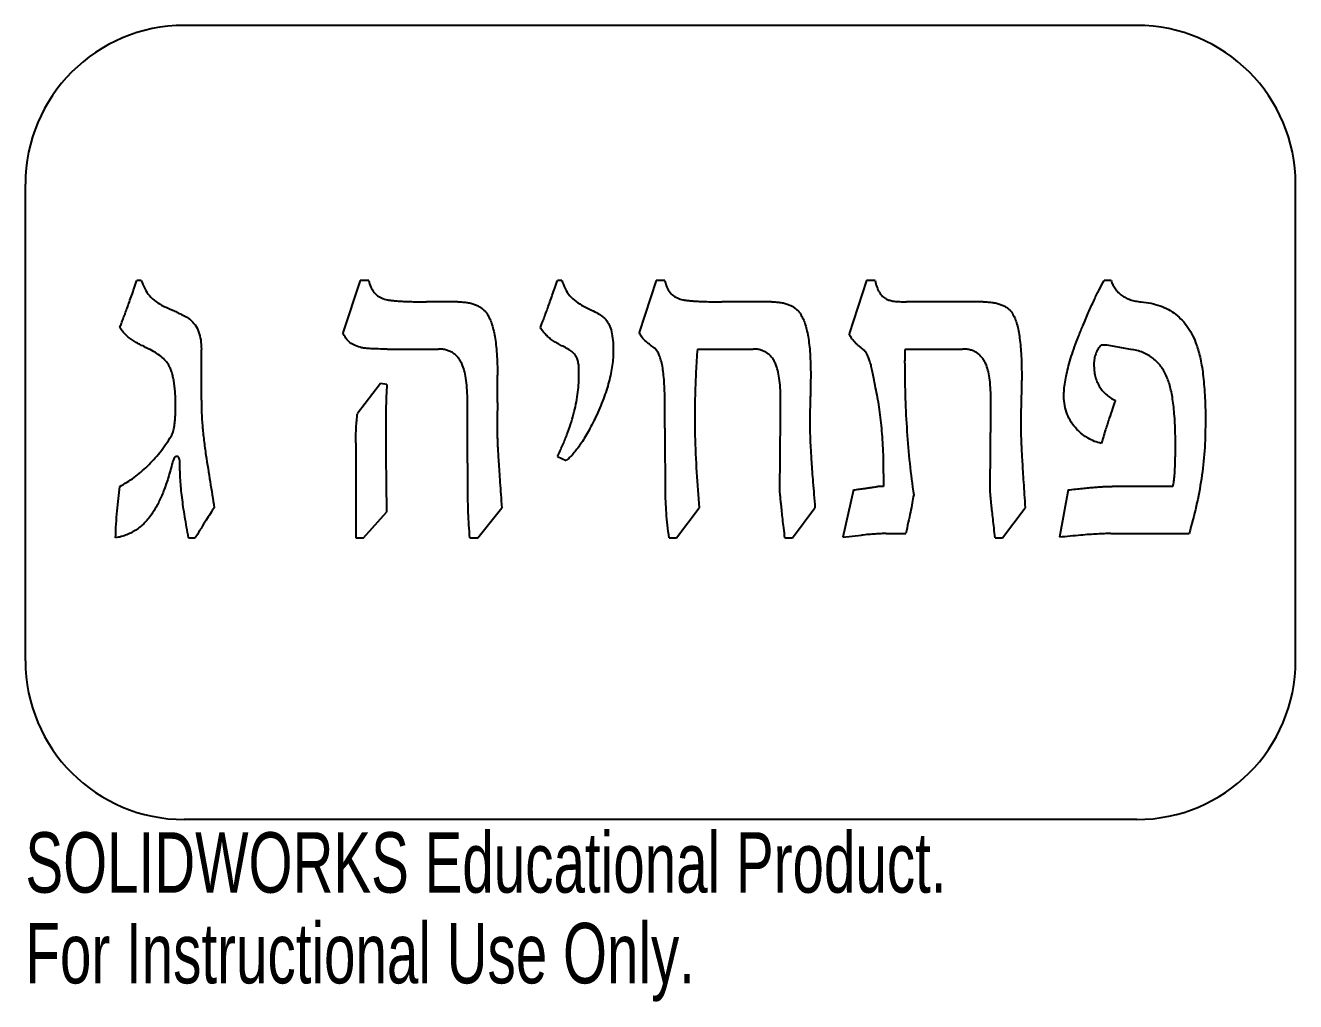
# Model space of a CAD drawing. Header units: inches. Extents: x -4 to 8.2, y -13.6 to 2.5.
# Drawn here: x -4 to 0, y -13.573 to -10.5 of the extents above; entities that cross this region are included whole.
import ezdxf

# ---------------------------------------------------------------- set-up
doc = ezdxf.new("R2010")
doc.units = ezdxf.units.IN
doc.header["$MEASUREMENT"] = 0
doc.styles.add('SLDTEXTSTYLE0', font='TXT', dxfattribs={"width": 0.7})

msp = doc.modelspace()

# ---------------------------------------------------------------- linework, layer by layer
at = {"color": 7, "linetype": 'Continuous', "lineweight": 25}
for p, q in [((-0.5, -10.5), (-3.5, -10.5)), ((-4, -12.5), (-4, -11)), ((0, -12.5), (0, -11)), ((-3.6351, -11.3027), (-3.6486, -11.3027)), ((-2.9459, -11.3027), (-3, -11.4678)), ((-2.9189, -11.3027), (-2.9459, -11.3027)), ((-2.3108, -11.3027), (-2.3243, -11.3027)), ((-2.0135, -11.3027), (-2.0676, -11.467)), ((-1.9865, -11.3027), (-2.0135, -11.3027)), ((-1.3514, -11.3027), (-1.4054, -11.471)), ((-1.3243, -11.3027), (-1.3514, -11.3027)), ((-0.5811, -11.3027), (-0.6028, -11.3027)), ((-2.6381, -11.3703), (-2.7373, -11.3703)), ((-1.6508, -11.3703), (-1.8068, -11.3703)), ((-0.9844, -11.3703), (-1.2257, -11.3703)), ((-3.4459, -11.68), (-3.4459, -11.52)), ((-2.8611, -11.5189), (-2.6993, -11.5189)), ((-1.8839, -11.5189), (-1.708, -11.5189)), ((-1.2297, -11.5189), (-1.0486, -11.5189)), ((-0.6113, -11.5054), (-0.594, -11.5054)), ((-0.594, -11.5054), (-0.5144, -11.5204)), ((-2.8815, -11.627), (-2.9546, -11.7216)), ((-2.8615, -11.63), (-2.8815, -11.627)), ((-2.5135, -11.6868), (-2.5135, -11.6011)), ((-2.9595, -11.8137), (-2.9595, -12.1135)), ((-2.3243, -11.857), (-2.2973, -11.8703)), ((-1.2973, -11.9112), (-1.2973, -11.9514)), ((-1.2973, -11.9514), (-1.3155, -11.9514)), ((-0.3862, -11.9514), (-0.5781, -11.9514)), ((-1.3919, -11.9623), (-1.4259, -12.1114)), ((-0.7162, -11.9623), (-0.7432, -12.1114)), ((-2.935, -12.1135), (-2.8625, -12.0324)), ((-2.5756, -12.1135), (-2.5, -12.0189)), ((-1.9495, -12.1135), (-1.8784, -12.0189)), ((-1.5847, -12.1135), (-1.5135, -12.0189)), ((-0.9225, -12.1135), (-0.8514, -12.0189)), ((-3.4859, -12.1135), (-3.4652, -12.1135)), ((-2.9595, -12.1135), (-2.935, -12.1135)), ((-2.6005, -12.1135), (-2.5756, -12.1135)), ((-1.973, -12.1135), (-1.9495, -12.1135)), ((-1.6081, -12.1135), (-1.5847, -12.1135)), ((-1.4259, -12.1114), (-1.367, -12.1051)), ((-1.2893, -12.1), (-1.2276, -12.1)), ((-0.9459, -12.1135), (-0.9225, -12.1135)), ((-0.5823, -12.1), (-0.3355, -12.1)), ((-0.5, -13), (-3.5, -13))]:
    msp.add_line(p, q, dxfattribs=at)
for centre, start, end in [((-3.5, -11), 90, 180), ((-0.5, -11), 0, 90), ((-3.5, -12.5), 180, 270), ((-0.5, -12.5), 270, 0)]:
    msp.add_arc(centre, 0.5, start, end, dxfattribs=at)
for points, knots in [([(-3.7027, -11.4514), (-3.701, -11.447), (-3.6974, -11.4378), (-3.692, -11.4232), (-3.6857, -11.4071), (-3.6794, -11.3893), (-3.6722, -11.3699), (-3.665, -11.3488), (-3.6569, -11.3263), (-3.6515, -11.3107), (-3.6486, -11.3027)], [0, 0, 0, 0, 0.088745, 0.187171, 0.295754, 0.416527, 0.545739, 0.687163, 0.838732, 1, 1, 1, 1]), ([(-3.6351, -11.3027), (-3.6319, -11.3115), (-3.6256, -11.3288), (-3.6098, -11.3515), (-3.5896, -11.3705), (-3.5732, -11.3793), (-3.5648, -11.3838)], [0, 0, 0, 0, 0.254343, 0.497532, 0.742187, 1, 1, 1, 1]), ([(-2.9189, -11.3027), (-2.917, -11.31), (-2.9133, -11.3237), (-2.9023, -11.3412), (-2.8877, -11.3548), (-2.8755, -11.3593), (-2.8693, -11.3616)], [0, 0, 0, 0, 0.276963, 0.52287, 0.757305, 1, 1, 1, 1]), ([(-2.3784, -11.4514), (-2.3767, -11.447), (-2.3731, -11.4378), (-2.3677, -11.4232), (-2.3614, -11.4071), (-2.355, -11.3893), (-2.3479, -11.3699), (-2.3407, -11.3488), (-2.3326, -11.3263), (-2.3271, -11.3107), (-2.3243, -11.3027)], [0, 0, 0, 0, 0.088745, 0.187171, 0.295754, 0.416527, 0.545739, 0.687163, 0.838732, 1, 1, 1, 1]), ([(-2.3108, -11.3027), (-2.3077, -11.3115), (-2.3015, -11.3287), (-2.2862, -11.3515), (-2.2664, -11.3704), (-2.2505, -11.3793), (-2.2424, -11.3838)], [0, 0, 0, 0, 0.256748, 0.500772, 0.745622, 1, 1, 1, 1]), ([(-1.9865, -11.3027), (-1.9847, -11.31), (-1.9813, -11.3237), (-1.9705, -11.3413), (-1.9559, -11.3548), (-1.9438, -11.3593), (-1.9377, -11.3616)], [0, 0, 0, 0, 0.276863, 0.522707, 0.758397, 1, 1, 1, 1]), ([(-1.3243, -11.3027), (-1.3227, -11.3097), (-1.3196, -11.3227), (-1.3116, -11.3399), (-1.3014, -11.3534), (-1.2925, -11.359), (-1.2882, -11.3616)], [0, 0, 0, 0, 0.30067, 0.562636, 0.789909, 1, 1, 1, 1]), ([(-0.6696, -11.4446), (-0.6637, -11.4307), (-0.6525, -11.4041), (-0.6354, -11.3666), (-0.6193, -11.3331), (-0.6081, -11.3124), (-0.6028, -11.3027)], [0, 0, 0, 0, 0.288254, 0.551476, 0.788049, 1, 1, 1, 1]), ([(-0.5811, -11.3027), (-0.5793, -11.3076), (-0.5757, -11.317), (-0.5679, -11.3298), (-0.5586, -11.341), (-0.5474, -11.3504), (-0.5346, -11.3581), (-0.52, -11.3639), (-0.5039, -11.3682), (-0.4924, -11.3696), (-0.4865, -11.3703)], [0, 0, 0, 0, 0.125344, 0.244608, 0.360711, 0.476815, 0.596078, 0.721423, 0.855372, 1, 1, 1, 1]), ([(-3.5648, -11.3838), (-3.5593, -11.3862), (-3.5487, -11.3909), (-3.5339, -11.3977), (-3.5207, -11.4037), (-3.5095, -11.4095), (-3.4998, -11.4142), (-3.4922, -11.4187), (-3.486, -11.4222), (-3.4828, -11.4247), (-3.4814, -11.4258)], [0, 0, 0, 0, 0.195033, 0.368762, 0.523259, 0.659533, 0.773604, 0.869633, 0.943571, 1, 1, 1, 1]), ([(-2.8693, -11.3616), (-2.8666, -11.3624), (-2.8604, -11.3641), (-2.8497, -11.3656), (-2.8367, -11.367), (-2.8214, -11.3683), (-2.8037, -11.3691), (-2.7836, -11.3697), (-2.7613, -11.3701), (-2.7456, -11.3702), (-2.7373, -11.3703)], [0, 0, 0, 0, 0.0641408, 0.144809, 0.2442088, 0.3593096, 0.4932817, 0.6447017, 0.8136004, 1, 1, 1, 1]), ([(-2.6381, -11.3703), (-2.6328, -11.3704), (-2.6226, -11.3706), (-2.608, -11.3724), (-2.5946, -11.375), (-2.5825, -11.379), (-2.5718, -11.3842), (-2.5622, -11.3902), (-2.554, -11.3978), (-2.5495, -11.4035), (-2.5473, -11.4064)], [0, 0, 0, 0, 0.155905, 0.300183, 0.433795, 0.558592, 0.67379, 0.784986, 0.892292, 1, 1, 1, 1]), ([(-2.2424, -11.3838), (-2.2339, -11.3878), (-2.2184, -11.395), (-2.1982, -11.4062), (-2.1827, -11.416), (-2.1751, -11.4233), (-2.1719, -11.4264)], [0, 0, 0, 0, 0.339705, 0.6192, 0.837637, 1, 1, 1, 1]), ([(-1.9377, -11.3616), (-1.935, -11.3624), (-1.9289, -11.3641), (-1.9183, -11.3656), (-1.9055, -11.367), (-1.8903, -11.3683), (-1.8728, -11.3691), (-1.8528, -11.3697), (-1.8306, -11.3701), (-1.815, -11.3702), (-1.8068, -11.3703)], [0, 0, 0, 0, 0.0646537, 0.1443816, 0.2429806, 0.3590017, 0.492441, 0.6434667, 0.8137158, 1, 1, 1, 1]), ([(-1.6508, -11.3703), (-1.6455, -11.3704), (-1.6354, -11.3707), (-1.621, -11.3723), (-1.6076, -11.375), (-1.5956, -11.379), (-1.5849, -11.3841), (-1.5755, -11.3903), (-1.5671, -11.3976), (-1.5628, -11.4035), (-1.5606, -11.4064)], [0, 0, 0, 0, 0.154699, 0.299793, 0.432115, 0.557618, 0.673467, 0.783542, 0.893001, 1, 1, 1, 1]), ([(-1.2882, -11.3616), (-1.2849, -11.363), (-1.2772, -11.3661), (-1.2632, -11.3686), (-1.2457, -11.3699), (-1.2328, -11.3701), (-1.2257, -11.3703)], [0, 0, 0, 0, 0.170374, 0.390677, 0.667504, 1, 1, 1, 1]), ([(-0.9844, -11.3703), (-0.9789, -11.3704), (-0.9683, -11.3706), (-0.9531, -11.3723), (-0.9393, -11.375), (-0.9269, -11.379), (-0.916, -11.3841), (-0.9064, -11.3902), (-0.8982, -11.3976), (-0.894, -11.4035), (-0.8919, -11.4064)], [0, 0, 0, 0, 0.1593048, 0.307151, 0.4424341, 0.5669935, 0.6820263, 0.7912839, 0.8967196, 1, 1, 1, 1]), ([(-0.4865, -11.3703), (-0.476, -11.3715), (-0.4557, -11.3737), (-0.4269, -11.382), (-0.4006, -11.3935), (-0.3772, -11.409), (-0.3565, -11.4281), (-0.3384, -11.4506), (-0.3233, -11.477), (-0.3158, -11.4963), (-0.3119, -11.5062)], [0, 0, 0, 0, 0.133878, 0.259484, 0.380155, 0.497151, 0.615052, 0.73674, 0.863935, 1, 1, 1, 1]), ([(-3.4814, -11.4258), (-3.4759, -11.4312), (-3.4645, -11.4423), (-3.4537, -11.4648), (-3.4468, -11.491), (-3.4462, -11.5099), (-3.4459, -11.52)], [0, 0, 0, 0, 0.223089, 0.454081, 0.710545, 1, 1, 1, 1]), ([(-2.5473, -11.4064), (-2.5445, -11.4109), (-2.5385, -11.4205), (-2.532, -11.4376), (-2.526, -11.4574), (-2.5217, -11.4803), (-2.5177, -11.5061), (-2.5155, -11.5351), (-2.5136, -11.567), (-2.5135, -11.5894), (-2.5135, -11.6011)], [0, 0, 0, 0, 0.079515, 0.16953, 0.273113, 0.389512, 0.519749, 0.664986, 0.824678, 1, 1, 1, 1]), ([(-2.1719, -11.4264), (-2.1682, -11.4318), (-2.1604, -11.4434), (-2.1534, -11.4655), (-2.1494, -11.4924), (-2.1489, -11.5119), (-2.1486, -11.5225)], [0, 0, 0, 0, 0.192319, 0.41678, 0.684676, 1, 1, 1, 1]), ([(-1.5606, -11.4064), (-1.5579, -11.4109), (-1.5521, -11.4206), (-1.5452, -11.4375), (-1.5396, -11.4574), (-1.5351, -11.4803), (-1.5312, -11.5062), (-1.529, -11.5351), (-1.5271, -11.567), (-1.5271, -11.5894), (-1.527, -11.6011)], [0, 0, 0, 0, 0.079021, 0.169476, 0.272805, 0.389254, 0.519546, 0.664844, 0.824604, 1, 1, 1, 1]), ([(-0.8919, -11.4064), (-0.8894, -11.4108), (-0.8842, -11.4202), (-0.8785, -11.4368), (-0.8734, -11.4564), (-0.8696, -11.4793), (-0.8665, -11.5053), (-0.8642, -11.5344), (-0.8627, -11.5666), (-0.8626, -11.5892), (-0.8625, -11.6011)], [0, 0, 0, 0, 0.075556, 0.1626, 0.264638, 0.381138, 0.512779, 0.658793, 0.821507, 1, 1, 1, 1]), ([(-3.6611, -11.4925), (-3.6653, -11.4896), (-3.6736, -11.4838), (-3.6847, -11.4738), (-3.6948, -11.4632), (-3.7001, -11.4553), (-3.7027, -11.4514)], [0, 0, 0, 0, 0.261477, 0.515185, 0.758518, 1, 1, 1, 1]), ([(-2.9411, -11.5147), (-2.9479, -11.5128), (-2.961, -11.5092), (-2.9782, -11.4991), (-2.9917, -11.4851), (-2.9972, -11.4736), (-3, -11.4678)], [0, 0, 0, 0, 0.26894, 0.516334, 0.754281, 1, 1, 1, 1]), ([(-2.338, -11.4932), (-2.3421, -11.4901), (-2.3501, -11.4842), (-2.361, -11.4742), (-2.3705, -11.4633), (-2.3758, -11.4553), (-2.3784, -11.4514)], [0, 0, 0, 0, 0.259972, 0.510367, 0.758644, 1, 1, 1, 1]), ([(-2.0454, -11.4955), (-2.0501, -11.4911), (-2.059, -11.4827), (-2.0648, -11.472), (-2.0676, -11.467)], [0, 0, 0, 0, 0.5304152, 1, 1, 1, 1]), ([(-1.3849, -11.501), (-1.3894, -11.4963), (-1.3979, -11.4875), (-1.403, -11.4763), (-1.4054, -11.471)], [0, 0, 0, 0, 0.524518, 1, 1, 1, 1]), ([(-0.7297, -11.6671), (-0.7296, -11.6602), (-0.7293, -11.6455), (-0.726, -11.6226), (-0.7213, -11.5976), (-0.7148, -11.5707), (-0.7062, -11.5419), (-0.6959, -11.5111), (-0.6836, -11.4784), (-0.6743, -11.4561), (-0.6696, -11.4446)], [0, 0, 0, 0, 0.090226, 0.190299, 0.29871, 0.41864, 0.54773, 0.68797, 0.838675, 1, 1, 1, 1]), ([(-3.613, -11.5179), (-3.6188, -11.515), (-3.6293, -11.5099), (-3.6431, -11.5025), (-3.6535, -11.4973), (-3.6589, -11.4939), (-3.6611, -11.4925)], [0, 0, 0, 0, 0.35915, 0.643738, 0.858941, 1, 1, 1, 1]), ([(-3.5484, -11.5698), (-3.5516, -11.5651), (-3.5584, -11.555), (-3.5731, -11.5419), (-3.5915, -11.5291), (-3.6055, -11.5218), (-3.613, -11.5179)], [0, 0, 0, 0, 0.203232, 0.434547, 0.698293, 1, 1, 1, 1]), ([(-2.8611, -11.5189), (-2.8704, -11.5189), (-2.8872, -11.5189), (-2.9098, -11.518), (-2.9273, -11.5171), (-2.9371, -11.5154), (-2.9411, -11.5147)], [0, 0, 0, 0, 0.347377, 0.629152, 0.848142, 1, 1, 1, 1]), ([(-2.6231, -11.5709), (-2.625, -11.5667), (-2.6286, -11.5588), (-2.6353, -11.548), (-2.6435, -11.5391), (-2.6524, -11.5314), (-2.6629, -11.5261), (-2.674, -11.5217), (-2.6864, -11.5194), (-2.6949, -11.5191), (-2.6993, -11.5189)], [0, 0, 0, 0, 0.1377661, 0.2647477, 0.3859023, 0.5028484, 0.6196183, 0.7407919, 0.8649679, 1, 1, 1, 1]), ([(-2.2912, -11.5189), (-2.2967, -11.5159), (-2.3068, -11.5106), (-2.3203, -11.5036), (-2.3303, -11.4978), (-2.3358, -11.4945), (-2.338, -11.4932)], [0, 0, 0, 0, 0.353136, 0.639174, 0.853112, 1, 1, 1, 1]), ([(-2.2595, -11.5584), (-2.2608, -11.5542), (-2.2633, -11.5459), (-2.2704, -11.5351), (-2.2796, -11.5257), (-2.2872, -11.5212), (-2.2912, -11.5189)], [0, 0, 0, 0, 0.253391, 0.493582, 0.73963, 1, 1, 1, 1]), ([(-2.0171, -11.5177), (-2.0218, -11.5141), (-2.0314, -11.5069), (-2.0407, -11.4993), (-2.0454, -11.4955)], [0, 0, 0, 0, 0.494566, 1, 1, 1, 1]), ([(-1.9865, -11.6834), (-1.9865, -11.6725), (-1.9866, -11.6518), (-1.9882, -11.6225), (-1.9904, -11.5965), (-1.9936, -11.574), (-1.9979, -11.5549), (-2.0033, -11.5393), (-2.0089, -11.5266), (-2.0146, -11.5204), (-2.0171, -11.5177)], [0, 0, 0, 0, 0.19077, 0.362051, 0.512802, 0.645948, 0.759684, 0.854646, 0.93445, 1, 1, 1, 1]), ([(-1.8839, -11.5189), (-1.8855, -11.5424), (-1.8886, -11.5888), (-1.8912, -11.6576), (-1.8927, -11.7247), (-1.8922, -11.7688), (-1.8919, -11.7907)], [0, 0, 0, 0, 0.259832, 0.513143, 0.759308, 1, 1, 1, 1]), ([(-1.6353, -11.5709), (-1.6371, -11.5667), (-1.6404, -11.5588), (-1.647, -11.5481), (-1.6547, -11.5391), (-1.6633, -11.5316), (-1.6732, -11.5261), (-1.6837, -11.5216), (-1.6956, -11.5194), (-1.7038, -11.5191), (-1.708, -11.5189)], [0, 0, 0, 0, 0.140107, 0.269786, 0.391721, 0.510548, 0.625108, 0.743812, 0.867449, 1, 1, 1, 1]), ([(-1.3587, -11.5227), (-1.3622, -11.5199), (-1.3683, -11.515), (-1.3761, -11.5084), (-1.3813, -11.504), (-1.384, -11.5017), (-1.3849, -11.501)], [0, 0, 0, 0, 0.392385, 0.691822, 0.89436, 1, 1, 1, 1]), ([(-1.2297, -11.5189), (-1.23, -11.5221), (-1.2305, -11.529), (-1.2305, -11.5406), (-1.2312, -11.5542), (-1.2311, -11.564), (-1.231, -11.5692)], [0, 0, 0, 0, 0.189384, 0.41618, 0.689258, 1, 1, 1, 1]), ([(-0.9738, -11.5696), (-0.9756, -11.5656), (-0.9791, -11.5579), (-0.9856, -11.5473), (-0.9936, -11.5387), (-1.0023, -11.5312), (-1.0125, -11.5258), (-1.0235, -11.5217), (-1.0357, -11.5194), (-1.0442, -11.5191), (-1.0486, -11.5189)], [0, 0, 0, 0, 0.135771, 0.262399, 0.383009, 0.499331, 0.616632, 0.737538, 0.864317, 1, 1, 1, 1]), ([(-0.6113, -11.5054), (-0.6149, -11.5097), (-0.6221, -11.5183), (-0.6297, -11.5333), (-0.6343, -11.5497), (-0.6349, -11.561), (-0.6351, -11.5668)], [0, 0, 0, 0, 0.249668, 0.495903, 0.742555, 1, 1, 1, 1]), ([(-0.3119, -11.5062), (-0.3096, -11.513), (-0.3047, -11.5275), (-0.2992, -11.551), (-0.2944, -11.5774), (-0.2904, -11.6067), (-0.2877, -11.6388), (-0.2852, -11.6739), (-0.284, -11.7118), (-0.2839, -11.738), (-0.2838, -11.7516)], [0, 0, 0, 0, 0.086697, 0.183954, 0.292161, 0.410758, 0.54156, 0.682347, 0.835678, 1, 1, 1, 1]), ([(-2.2568, -11.6032), (-2.2568, -11.598), (-2.2569, -11.5887), (-2.2573, -11.5761), (-2.2579, -11.5662), (-2.259, -11.5607), (-2.2595, -11.5584)], [0, 0, 0, 0, 0.34315, 0.625322, 0.842349, 1, 1, 1, 1]), ([(-2.1486, -11.5225), (-2.1488, -11.5305), (-2.1492, -11.5466), (-2.1518, -11.5712), (-2.1563, -11.5964), (-2.1625, -11.6224), (-2.1702, -11.6491), (-2.1799, -11.6765), (-2.191, -11.7047), (-2.1997, -11.7234), (-2.2042, -11.733)], [0, 0, 0, 0, 0.10879, 0.220993, 0.337257, 0.458845, 0.586116, 0.717567, 0.855317, 1, 1, 1, 1]), ([(-1.3243, -11.634), (-1.3255, -11.6265), (-1.3278, -11.6122), (-1.3319, -11.5921), (-1.3358, -11.5745), (-1.34, -11.5593), (-1.3444, -11.5466), (-1.3488, -11.5364), (-1.3532, -11.5283), (-1.357, -11.5244), (-1.3587, -11.5227)], [0, 0, 0, 0, 0.194368, 0.367917, 0.520446, 0.654307, 0.768181, 0.862035, 0.939147, 1, 1, 1, 1]), ([(-0.4035, -11.6116), (-0.4061, -11.6055), (-0.4111, -11.5936), (-0.4211, -11.5773), (-0.4324, -11.5628), (-0.4458, -11.5505), (-0.4603, -11.5397), (-0.4769, -11.5314), (-0.4949, -11.5244), (-0.5078, -11.5218), (-0.5144, -11.5204)], [0, 0, 0, 0, 0.132371, 0.256902, 0.378624, 0.497636, 0.617085, 0.738719, 0.866035, 1, 1, 1, 1]), ([(-3.527, -11.6984), (-3.5271, -11.6911), (-3.5274, -11.6772), (-3.5281, -11.657), (-3.5298, -11.6385), (-3.5321, -11.6216), (-3.5349, -11.6063), (-3.5388, -11.5926), (-3.5428, -11.5804), (-3.5466, -11.5732), (-3.5484, -11.5698)], [0, 0, 0, 0, 0.165365, 0.317992, 0.45983, 0.589453, 0.707191, 0.815454, 0.912418, 1, 1, 1, 1]), ([(-2.6081, -11.6842), (-2.6082, -11.6723), (-2.6083, -11.65), (-2.6115, -11.619), (-2.6155, -11.5929), (-2.6207, -11.5777), (-2.6231, -11.5709)], [0, 0, 0, 0, 0.3123253, 0.5817134, 0.8112127, 1, 1, 1, 1]), ([(-1.6216, -11.6842), (-1.6218, -11.6723), (-1.622, -11.65), (-1.6245, -11.619), (-1.6285, -11.593), (-1.6332, -11.5777), (-1.6353, -11.5709)], [0, 0, 0, 0, 0.3130234, 0.5826871, 0.8123824, 1, 1, 1, 1]), ([(-1.231, -11.5692), (-1.2307, -11.6044), (-1.2302, -11.6742), (-1.2242, -11.7777), (-1.2162, -11.879), (-1.2072, -11.9455), (-1.2027, -11.9784)], [0, 0, 0, 0, 0.257721, 0.509593, 0.75738, 1, 1, 1, 1]), ([(-0.9595, -11.6842), (-0.9596, -11.6721), (-0.9597, -11.6494), (-0.9626, -11.6181), (-0.9664, -11.5917), (-0.9715, -11.5764), (-0.9738, -11.5696)], [0, 0, 0, 0, 0.314703, 0.584894, 0.813613, 1, 1, 1, 1]), ([(-0.6351, -11.5668), (-0.6349, -11.5733), (-0.6346, -11.5859), (-0.6314, -11.604), (-0.6261, -11.6207), (-0.6187, -11.6359), (-0.609, -11.6495), (-0.5973, -11.6619), (-0.5834, -11.6726), (-0.5729, -11.6782), (-0.5676, -11.6811)], [0, 0, 0, 0, 0.138312, 0.267884, 0.390844, 0.509675, 0.627122, 0.747113, 0.870219, 1, 1, 1, 1]), ([(-2.8615, -11.63), (-2.8619, -11.6355), (-2.8627, -11.6472), (-2.8634, -11.666), (-2.8644, -11.6871), (-2.8646, -11.7103), (-2.8652, -11.7358), (-2.865, -11.7635), (-2.8651, -11.7935), (-2.865, -11.8142), (-2.8649, -11.8249)], [0, 0, 0, 0, 0.0846467, 0.1811303, 0.2895161, 0.4086649, 0.5386419, 0.6815969, 0.8353817, 1, 1, 1, 1]), ([(-2.3243, -11.857), (-2.3189, -11.8455), (-2.3083, -11.8231), (-2.2948, -11.7894), (-2.2829, -11.7565), (-2.2735, -11.7243), (-2.266, -11.6929), (-2.2607, -11.6623), (-2.2574, -11.6325), (-2.257, -11.6128), (-2.2568, -11.6032)], [0, 0, 0, 0, 0.143063, 0.280761, 0.411897, 0.539056, 0.660316, 0.777635, 0.890693, 1, 1, 1, 1]), ([(-1.527, -11.6011), (-1.527, -11.6025), (-1.527, -11.6059), (-1.527, -11.612), (-1.5273, -11.62), (-1.5275, -11.6298), (-1.5277, -11.6415), (-1.5278, -11.655), (-1.5283, -11.6702), (-1.5286, -11.6811), (-1.5287, -11.6868)], [0, 0, 0, 0, 0.04925, 0.120662, 0.214269, 0.32757, 0.465492, 0.620648, 0.800477, 1, 1, 1, 1]), ([(-1.2973, -11.9112), (-1.2974, -11.8978), (-1.2975, -11.8714), (-1.2988, -11.8327), (-1.3009, -11.7956), (-1.3039, -11.7601), (-1.3076, -11.7262), (-1.3123, -11.694), (-1.3176, -11.6634), (-1.3221, -11.6436), (-1.3243, -11.634)], [0, 0, 0, 0, 0.144473, 0.283717, 0.416296, 0.543805, 0.666337, 0.782502, 0.893923, 1, 1, 1, 1]), ([(-0.8625, -11.6011), (-0.8625, -11.6025), (-0.8625, -11.6059), (-0.8625, -11.612), (-0.8628, -11.62), (-0.863, -11.6298), (-0.8632, -11.6415), (-0.8633, -11.655), (-0.8639, -11.6702), (-0.8641, -11.6811), (-0.8642, -11.6868)], [0, 0, 0, 0, 0.04925, 0.120662, 0.214269, 0.32757, 0.465492, 0.620648, 0.800477, 1, 1, 1, 1]), ([(-0.3784, -11.8192), (-0.3785, -11.8076), (-0.3787, -11.7852), (-0.3796, -11.7529), (-0.3818, -11.7232), (-0.3845, -11.696), (-0.3877, -11.6712), (-0.3922, -11.6491), (-0.397, -11.6293), (-0.4014, -11.6173), (-0.4035, -11.6116)], [0, 0, 0, 0, 0.165838, 0.319685, 0.460744, 0.591046, 0.709726, 0.817341, 0.913868, 1, 1, 1, 1]), ([(-0.6888, -11.7717), (-0.6951, -11.7644), (-0.7076, -11.75), (-0.7201, -11.7241), (-0.7285, -11.6965), (-0.7293, -11.6771), (-0.7297, -11.6671)], [0, 0, 0, 0, 0.250906, 0.495601, 0.742006, 1, 1, 1, 1]), ([(-3.5405, -11.7932), (-3.5394, -11.7911), (-3.537, -11.7866), (-3.5344, -11.7787), (-3.532, -11.7692), (-3.5303, -11.7581), (-3.5288, -11.7454), (-3.5278, -11.7312), (-3.5271, -11.7154), (-3.5271, -11.7042), (-3.527, -11.6984)], [0, 0, 0, 0, 0.073309, 0.159024, 0.258152, 0.37565, 0.507678, 0.654524, 0.818578, 1, 1, 1, 1]), ([(-3.4459, -11.68), (-3.4458, -11.6931), (-3.4455, -11.7201), (-3.4425, -11.7621), (-3.4381, -11.8069), (-3.4338, -11.8376), (-3.4316, -11.8534)], [0, 0, 0, 0, 0.224432, 0.466306, 0.724691, 1, 1, 1, 1]), ([(-2.6068, -11.9644), (-2.6068, -11.9619), (-2.6068, -11.9559), (-2.6069, -11.9454), (-2.6068, -11.9321), (-2.6072, -11.9159), (-2.607, -11.897), (-2.6074, -11.8752), (-2.6072, -11.8506), (-2.6075, -11.824), (-2.6078, -11.7975), (-2.6076, -11.7729), (-2.608, -11.7511), (-2.6078, -11.7322), (-2.6082, -11.7162), (-2.6081, -11.703), (-2.6081, -11.6926), (-2.6081, -11.6867), (-2.6081, -11.6842)], [0, 0, 0, 0, 0.027128, 0.064806, 0.112281, 0.169556, 0.237377, 0.314998, 0.403164, 0.50113, 0.599096, 0.687263, 0.764884, 0.831951, 0.889226, 0.936701, 0.973625, 1, 1, 1, 1]), ([(-2.5135, -11.6868), (-2.5136, -11.6966), (-2.5139, -11.7154), (-2.5145, -11.7426), (-2.5144, -11.7675), (-2.5142, -11.7833), (-2.5141, -11.7909)], [0, 0, 0, 0, 0.2819567, 0.5436331, 0.7829672, 1, 1, 1, 1]), ([(-1.9842, -11.9642), (-1.9842, -11.9617), (-1.9842, -11.9556), (-1.9841, -11.9451), (-1.9845, -11.9317), (-1.9843, -11.9155), (-1.9847, -11.8965), (-1.9847, -11.8746), (-1.9853, -11.8499), (-1.9854, -11.8234), (-1.9856, -11.7969), (-1.9858, -11.7722), (-1.986, -11.7504), (-1.9864, -11.7315), (-1.9862, -11.7154), (-1.9865, -11.7023), (-1.9865, -11.6919), (-1.9865, -11.6859), (-1.9865, -11.6834)], [0, 0, 0, 0, 0.027066, 0.064658, 0.112782, 0.169922, 0.237592, 0.315788, 0.403766, 0.501508, 0.599251, 0.68722, 0.764663, 0.832333, 0.889473, 0.936093, 0.972934, 1, 1, 1, 1]), ([(-1.6239, -11.9644), (-1.6239, -11.9619), (-1.6239, -11.9559), (-1.624, -11.9454), (-1.6236, -11.9321), (-1.6238, -11.9159), (-1.6235, -11.897), (-1.6233, -11.8752), (-1.6231, -11.8506), (-1.6229, -11.824), (-1.6228, -11.7975), (-1.6222, -11.7729), (-1.6221, -11.7511), (-1.6217, -11.7323), (-1.6219, -11.7162), (-1.6216, -11.703), (-1.6216, -11.6926), (-1.6216, -11.6867), (-1.6216, -11.6842)], [0, 0, 0, 0, 0.027128, 0.064805, 0.112284, 0.169553, 0.237376, 0.314994, 0.403162, 0.501125, 0.599089, 0.687266, 0.764885, 0.831954, 0.889223, 0.936702, 0.973626, 1, 1, 1, 1]), ([(-1.5287, -11.6868), (-1.529, -11.6966), (-1.5294, -11.7154), (-1.5296, -11.7426), (-1.5297, -11.7675), (-1.5293, -11.7833), (-1.5291, -11.7909)], [0, 0, 0, 0, 0.281981, 0.543623, 0.782948, 1, 1, 1, 1]), ([(-0.9618, -11.9644), (-0.9618, -11.9619), (-0.9618, -11.9559), (-0.9618, -11.9454), (-0.9615, -11.9321), (-0.9617, -11.9159), (-0.9613, -11.897), (-0.9611, -11.8752), (-0.9609, -11.8506), (-0.9607, -11.824), (-0.9606, -11.7975), (-0.96, -11.7729), (-0.9599, -11.7511), (-0.9596, -11.7323), (-0.9598, -11.7162), (-0.9594, -11.703), (-0.9595, -11.6926), (-0.9595, -11.6867), (-0.9595, -11.6842)], [0, 0, 0, 0, 0.027128, 0.064805, 0.112284, 0.169553, 0.237376, 0.314994, 0.403162, 0.501125, 0.599089, 0.687266, 0.764885, 0.831954, 0.889223, 0.936702, 0.973626, 1, 1, 1, 1]), ([(-0.8642, -11.6868), (-0.8645, -11.6966), (-0.8649, -11.7154), (-0.8653, -11.7426), (-0.8654, -11.7675), (-0.865, -11.7833), (-0.8649, -11.7909)], [0, 0, 0, 0, 0.281975, 0.543634, 0.782953, 1, 1, 1, 1]), ([(-0.5676, -11.6811), (-0.5706, -11.6894), (-0.5772, -11.7079), (-0.5875, -11.7387), (-0.5993, -11.7755), (-0.6075, -11.802), (-0.6119, -11.8162)], [0, 0, 0, 0, 0.185933, 0.414546, 0.685891, 1, 1, 1, 1]), ([(-2.9595, -11.8137), (-2.9593, -11.7978), (-2.9589, -11.767), (-2.956, -11.7364), (-2.9546, -11.7216)], [0, 0, 0, 0, 0.517621, 1, 1, 1, 1]), ([(-2.2042, -11.733), (-2.2081, -11.7412), (-2.2157, -11.7571), (-2.2279, -11.7794), (-2.2395, -11.7999), (-2.2514, -11.8181), (-2.263, -11.8342), (-2.2745, -11.8482), (-2.2854, -11.8605), (-2.2935, -11.8671), (-2.2973, -11.8703)], [0, 0, 0, 0, 0.163329, 0.315419, 0.456958, 0.586645, 0.705197, 0.812959, 0.911316, 1, 1, 1, 1]), ([(-0.2838, -11.7516), (-0.2844, -11.781), (-0.2855, -11.8397), (-0.2957, -11.9273), (-0.3117, -12.0144), (-0.3275, -12.0714), (-0.3355, -12.1)], [0, 0, 0, 0, 0.2493, 0.498169, 0.747995, 1, 1, 1, 1]), ([(-3.7027, -11.9514), (-3.695, -11.9471), (-3.6796, -11.9385), (-3.6574, -11.9234), (-3.636, -11.9064), (-3.6153, -11.8877), (-3.5954, -11.8668), (-3.5761, -11.8442), (-3.5579, -11.8195), (-3.5464, -11.8021), (-3.5405, -11.7932)], [0, 0, 0, 0, 0.114757, 0.231561, 0.350293, 0.472285, 0.597421, 0.72686, 0.861218, 1, 1, 1, 1]), ([(-2.5141, -11.7909), (-2.514, -11.7958), (-2.5137, -11.807), (-2.5128, -11.8258), (-2.5116, -11.8485), (-2.5098, -11.8751), (-2.508, -11.9055), (-2.5056, -11.9398), (-2.5028, -11.978), (-2.501, -12.0048), (-2.5, -12.0189)], [0, 0, 0, 0, 0.064713, 0.147039, 0.246995, 0.362742, 0.496993, 0.647039, 0.81473, 1, 1, 1, 1]), ([(-1.8919, -11.7907), (-1.8904, -11.8295), (-1.8875, -11.9056), (-1.8814, -11.9816), (-1.8784, -12.0189)], [0, 0, 0, 0, 0.509295, 1, 1, 1, 1]), ([(-1.5291, -11.7909), (-1.529, -11.7958), (-1.5288, -11.807), (-1.5275, -11.8258), (-1.5264, -11.8485), (-1.5246, -11.8751), (-1.5226, -11.9055), (-1.5197, -11.9398), (-1.5168, -11.978), (-1.5147, -12.0048), (-1.5135, -12.0189)], [0, 0, 0, 0, 0.0646834, 0.1470198, 0.2469301, 0.3626253, 0.4968758, 0.6469916, 0.8146755, 1, 1, 1, 1]), ([(-0.8649, -11.7909), (-0.8647, -11.7958), (-0.8645, -11.807), (-0.8635, -11.8258), (-0.8626, -11.8485), (-0.8606, -11.875), (-0.8593, -11.9055), (-0.8567, -11.9398), (-0.8543, -11.978), (-0.8524, -12.0048), (-0.8514, -12.0189)], [0, 0, 0, 0, 0.064723, 0.147064, 0.246988, 0.362755, 0.496973, 0.647045, 0.8147, 1, 1, 1, 1]), ([(-0.6119, -11.8162), (-0.6191, -11.8142), (-0.6334, -11.8102), (-0.6534, -11.8), (-0.6723, -11.7877), (-0.6832, -11.7771), (-0.6888, -11.7717)], [0, 0, 0, 0, 0.248552, 0.494063, 0.742615, 1, 1, 1, 1]), ([(-2.8649, -11.8249), (-2.8648, -11.8404), (-2.8647, -11.8726), (-2.8642, -11.9227), (-2.8637, -11.9764), (-2.8629, -12.0134), (-2.8625, -12.0324)], [0, 0, 0, 0, 0.22379, 0.465896, 0.724287, 1, 1, 1, 1]), ([(-0.3862, -11.9514), (-0.3855, -11.9485), (-0.384, -11.942), (-0.3828, -11.931), (-0.3811, -11.9179), (-0.3802, -11.9024), (-0.3794, -11.8848), (-0.3787, -11.8649), (-0.3786, -11.8428), (-0.3785, -11.8273), (-0.3784, -11.8192)], [0, 0, 0, 0, 0.066824, 0.150352, 0.249679, 0.366164, 0.500039, 0.649758, 0.816919, 1, 1, 1, 1]), ([(-3.5367, -11.8758), (-3.539, -11.8841), (-3.5433, -11.9002), (-3.55, -11.9235), (-3.5571, -11.9452), (-3.5646, -11.9653), (-3.5721, -11.9839), (-3.58, -12.0009), (-3.5878, -12.0163), (-3.5937, -12.0258), (-3.5965, -12.0303)], [0, 0, 0, 0, 0.155184, 0.300592, 0.438266, 0.56677, 0.687451, 0.799327, 0.903786, 1, 1, 1, 1]), ([(-3.5234, -11.8568), (-3.5248, -11.8571), (-3.5279, -11.8577), (-3.5317, -11.8618), (-3.5343, -11.8681), (-3.5359, -11.873), (-3.5367, -11.8758)], [0, 0, 0, 0, 0.170908, 0.371155, 0.647377, 1, 1, 1, 1]), ([(-3.5135, -11.8823), (-3.5136, -11.8785), (-3.5137, -11.872), (-3.5154, -11.864), (-3.5183, -11.858), (-3.5218, -11.8571), (-3.5234, -11.8568)], [0, 0, 0, 0, 0.3773309, 0.65491, 0.8402659, 1, 1, 1, 1]), ([(-3.4316, -11.8534), (-3.4271, -11.881), (-3.4182, -11.9362), (-3.4097, -11.9914), (-3.4054, -12.0189)], [0, 0, 0, 0, 0.501441, 1, 1, 1, 1]), ([(-3.4859, -12.1135), (-3.4881, -12.1021), (-3.4925, -12.0799), (-3.4978, -12.0472), (-3.5029, -12.0162), (-3.5065, -11.9864), (-3.5098, -11.9583), (-3.5119, -11.9316), (-3.5133, -11.9065), (-3.5134, -11.8902), (-3.5135, -11.8823)], [0, 0, 0, 0, 0.149341, 0.29075, 0.426362, 0.554165, 0.67625, 0.790693, 0.898576, 1, 1, 1, 1]), ([(-3.7162, -12.1135), (-3.7156, -12.099), (-3.7144, -12.0706), (-3.711, -12.0291), (-3.7077, -11.9895), (-3.7044, -11.9639), (-3.7027, -11.9514)], [0, 0, 0, 0, 0.267521, 0.523794, 0.767356, 1, 1, 1, 1]), ([(-1.3919, -11.9623), (-1.3856, -11.9615), (-1.3739, -11.96), (-1.3578, -11.9576), (-1.3442, -11.9557), (-1.3333, -11.9542), (-1.3249, -11.9532), (-1.3197, -11.9517), (-1.3163, -11.9522), (-1.3155, -11.9514), (-1.3155, -11.9514)], [0, 0, 0, 0, 0.245365, 0.45788, 0.63446, 0.777815, 0.885624, 0.957497, 0.996136, 1, 1, 1, 1]), ([(-0.7162, -11.9623), (-0.7084, -11.9615), (-0.6933, -11.9599), (-0.6716, -11.9575), (-0.6516, -11.9556), (-0.6334, -11.9542), (-0.6171, -11.9528), (-0.6026, -11.9519), (-0.5897, -11.9516), (-0.5818, -11.9514), (-0.5781, -11.9514)], [0, 0, 0, 0, 0.170107, 0.327931, 0.473323, 0.604787, 0.722461, 0.827767, 0.920757, 1, 1, 1, 1]), ([(-2.6005, -12.1135), (-2.6015, -12.1001), (-2.6034, -12.0738), (-2.6052, -12.0355), (-2.6066, -11.9993), (-2.6068, -11.9758), (-2.6068, -11.9644)], [0, 0, 0, 0, 0.2708642, 0.528684, 0.7707746, 1, 1, 1, 1]), ([(-1.973, -12.1135), (-1.9747, -12.1001), (-1.978, -12.0739), (-1.9816, -12.0355), (-1.9838, -11.9992), (-1.984, -11.9756), (-1.9842, -11.9642)], [0, 0, 0, 0, 0.271152, 0.528791, 0.771628, 1, 1, 1, 1]), ([(-1.6081, -12.1135), (-1.6094, -12.1031), (-1.6118, -12.0834), (-1.6149, -12.0557), (-1.6178, -12.0315), (-1.6198, -12.0111), (-1.6216, -11.9943), (-1.6227, -11.9811), (-1.6238, -11.9716), (-1.6239, -11.9664), (-1.6239, -11.9644)], [0, 0, 0, 0, 0.2099638, 0.3970555, 0.5586418, 0.6959707, 0.8077951, 0.8969193, 0.9605425, 1, 1, 1, 1]), ([(-1.2027, -11.9784), (-1.2043, -11.9867), (-1.2076, -12.0046), (-1.2129, -12.0332), (-1.2201, -12.0654), (-1.225, -12.088), (-1.2276, -12.1)], [0, 0, 0, 0, 0.204132, 0.439607, 0.704124, 1, 1, 1, 1]), ([(-0.9459, -12.1135), (-0.9472, -12.1031), (-0.9497, -12.0834), (-0.9527, -12.0557), (-0.9556, -12.0315), (-0.9576, -12.0111), (-0.9594, -11.9943), (-0.9606, -11.9811), (-0.9616, -11.9716), (-0.9617, -11.9664), (-0.9618, -11.9644)], [0, 0, 0, 0, 0.2099638, 0.3970555, 0.5586418, 0.6959707, 0.8077951, 0.8969193, 0.9605425, 1, 1, 1, 1]), ([(-3.5965, -12.0303), (-3.6003, -12.036), (-3.6077, -12.047), (-3.6204, -12.0621), (-3.6342, -12.0751), (-3.6486, -12.0868), (-3.6641, -12.0963), (-3.6807, -12.1039), (-3.698, -12.11), (-3.7101, -12.1123), (-3.7162, -12.1135)], [0, 0, 0, 0, 0.135147, 0.265656, 0.391772, 0.513684, 0.634082, 0.754694, 0.876346, 1, 1, 1, 1]), ([(-3.4054, -12.0189), (-3.4094, -12.0247), (-3.4182, -12.0374), (-3.4318, -12.0591), (-3.4479, -12.0848), (-3.4591, -12.1035), (-3.4652, -12.1135)], [0, 0, 0, 0, 0.187355, 0.415565, 0.686767, 1, 1, 1, 1]), ([(-1.2893, -12.1), (-1.2948, -12.1), (-1.3065, -12.1), (-1.3249, -12.1013), (-1.3453, -12.1026), (-1.3595, -12.1042), (-1.367, -12.1051)], [0, 0, 0, 0, 0.211415, 0.4503, 0.711173, 1, 1, 1, 1]), ([(-0.6763, -12.1051), (-0.6874, -12.1061), (-0.7097, -12.1082), (-0.7321, -12.1103), (-0.7432, -12.1114)], [0, 0, 0, 0, 0.498437, 1, 1, 1, 1]), ([(-0.5823, -12.1), (-0.589, -12.1), (-0.6031, -12.1), (-0.6254, -12.1013), (-0.6501, -12.1026), (-0.6673, -12.1042), (-0.6763, -12.1051)], [0, 0, 0, 0, 0.213109, 0.448905, 0.711821, 1, 1, 1, 1])]:
    msp.add_open_spline(points, degree=3, knots=knots, dxfattribs=at)

# ---------------------------------------------------------------- texts
at = {"color": 7, "linetype": 'Continuous', "char_height": 0.1903, "attachment_point": 1, "style": 'SLDTEXTSTYLE0'}
for s, insert in [('SOLIDWORKS Educational Product.', (-4, -13.0401)), ('For Instructional Use Only.', (-4, -13.3256))]:
    msp.add_mtext(s, dxfattribs=dict(at, insert=insert))

doc.saveas('drawing.dxf')
